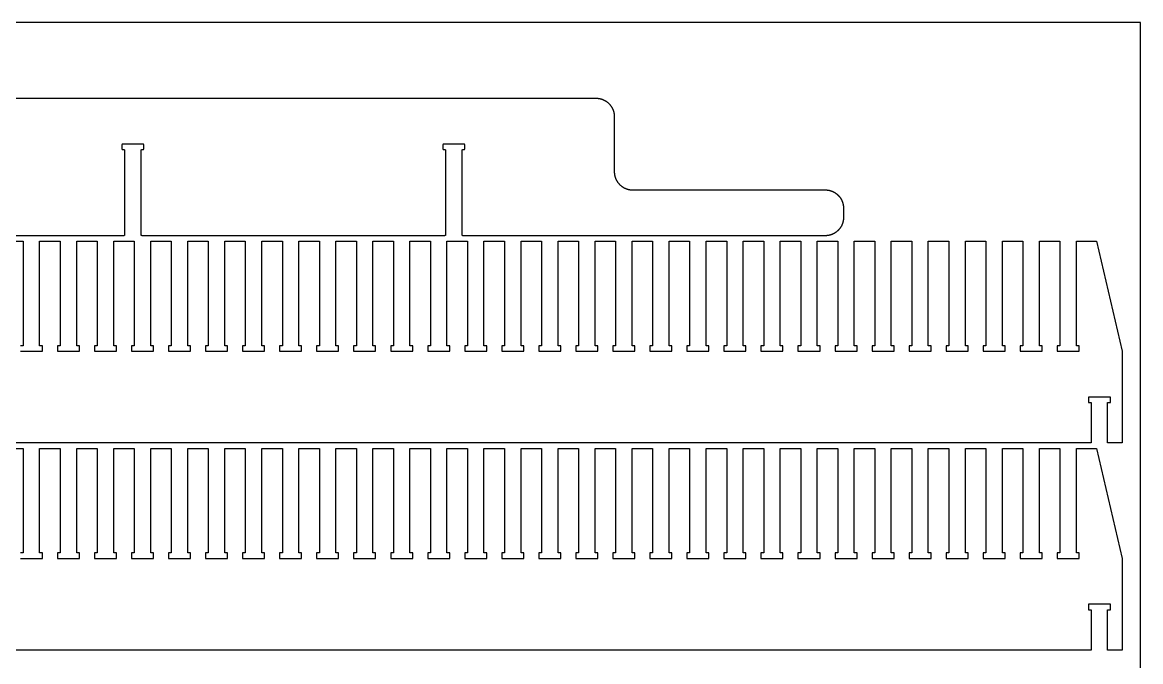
# Model space of a CAD drawing. Header units: metres. Extents: x 0 to 250, y 0 to 125.
# Drawn here: x 128.1 to 250, y 55.3 to 125 of the extents above; entities that cross this region are included whole.
import ezdxf

# ---------------------------------------------------------------- set-up
doc = ezdxf.new("R2010")
doc.units = ezdxf.units.M
doc.header["$MEASUREMENT"] = 0

msp = doc.modelspace()

# ---------------------------------------------------------------- linework, layer by layer
at = {"flags": 128}
for points in [[(0, 0), (250, 0), (250, 125), (0, 125), (0, 0)], [(124.6, 116.729948), (190.6, 116.729948), (190.622147, 116.729826), (190.644392, 116.729456), (190.666731, 116.728835), (190.68916, 116.72796), (190.711677, 116.726828), (190.734276, 116.725436), (190.756955, 116.72378), (190.779709, 116.721858), (190.802534, 116.719667), (190.825425, 116.717204), (190.848379, 116.714465), (190.871391, 116.71145), (190.894456, 116.708154), (190.91757, 116.704575), (190.940729, 116.700711), (190.963926, 116.696559), (190.987158, 116.692118), (191.01042, 116.687384), (191.033705, 116.682357), (191.05701, 116.677034), (191.080329, 116.671413), (191.103657, 116.665492), (191.126988, 116.659271), (191.150316, 116.652746), (191.173637, 116.645918), (191.196945, 116.638785), (191.220234, 116.631345), (191.243497, 116.623599), (191.266731, 116.615544), (191.289928, 116.60718), (191.313083, 116.598508), (191.336189, 116.589525), (191.359242, 116.580233), (191.382235, 116.57063), (191.405161, 116.560718), (191.428015, 116.550495), (191.450791, 116.539963), (191.473483, 116.529122), (191.496084, 116.517973), (191.518589, 116.506516), (191.540991, 116.494753), (191.563285, 116.482684), (191.585463, 116.470311), (191.60752, 116.457635), (191.629451, 116.444659), (191.651248, 116.431382), (191.672906, 116.417809), (191.69442, 116.403939), (191.715782, 116.389777), (191.736987, 116.375324), (191.758029, 116.360583), (191.778902, 116.345556), (191.799602, 116.330247), (191.820121, 116.314658), (191.840454, 116.298793), (191.860596, 116.282655), (191.880542, 116.266247), (191.900285, 116.249573), (191.919821, 116.232637), (191.939145, 116.215442), (191.958251, 116.197993), (191.977134, 116.180294), (191.99579, 116.162349), (192.014214, 116.144162), (192.0324, 116.125738), (192.050345, 116.107083), (192.068044, 116.088199), (192.085493, 116.069093), (192.102688, 116.04977), (192.119624, 116.030234), (192.136298, 116.01049), (192.152706, 115.990545), (192.168845, 115.970402), (192.18471, 115.950069), (192.200299, 115.92955), (192.215608, 115.908851), (192.230635, 115.887977), (192.245376, 115.866935), (192.259829, 115.84573), (192.273991, 115.824368), (192.28786, 115.802855), (192.301434, 115.781197), (192.31471, 115.759399), (192.327687, 115.737469), (192.340363, 115.715411), (192.352736, 115.693233), (192.364805, 115.67094), (192.376568, 115.648538), (192.388025, 115.626033), (192.399174, 115.603432), (192.410015, 115.58074), (192.420547, 115.557964), (192.430769, 115.53511), (192.440682, 115.512183), (192.450284, 115.48919), (192.459577, 115.466138), (192.468559, 115.443031), (192.477232, 115.419876), (192.485595, 115.396679), (192.49365, 115.373446), (192.501397, 115.350182), (192.508836, 115.326893), (192.51597, 115.303586), (192.522798, 115.280265), (192.529322, 115.256936), (192.535544, 115.233605), (192.541464, 115.210278), (192.547085, 115.186959), (192.552409, 115.163654), (192.557436, 115.140368), (192.562169, 115.117107), (192.566611, 115.093875), (192.570762, 115.070677), (192.574626, 115.047519), (192.578205, 115.024405), (192.581501, 115.001339), (192.584517, 114.978327), (192.587255, 114.955373), (192.589719, 114.932482), (192.59191, 114.909657), (192.593832, 114.886904), (192.595487, 114.864225), (192.59688, 114.841625), (192.598012, 114.819109), (192.598886, 114.796679), (192.599507, 114.77434), (192.599877, 114.752096), (192.6, 114.729948)], [(192.6, 114.729948), (192.6, 108.729948), (192.600123, 108.707801), (192.600493, 108.685557), (192.601114, 108.663218), (192.601988, 108.640788), (192.60312, 108.618271), (192.604513, 108.595672), (192.606168, 108.572993), (192.60809, 108.55024), (192.610281, 108.527415), (192.612745, 108.504523), (192.615483, 108.48157), (192.618499, 108.458558), (192.621795, 108.435492), (192.625374, 108.412378), (192.629238, 108.38922), (192.633389, 108.366022), (192.637831, 108.34279), (192.642564, 108.319529), (192.647591, 108.296243), (192.652915, 108.272938), (192.658536, 108.249619), (192.664456, 108.226292), (192.670678, 108.202961), (192.677202, 108.179632), (192.68403, 108.156311), (192.691164, 108.133003), (192.698603, 108.109715), (192.70635, 108.086451), (192.714405, 108.063218), (192.722768, 108.040021), (192.731441, 108.016866), (192.740423, 107.993759), (192.749716, 107.970706), (192.759318, 107.947714), (192.769231, 107.924787), (192.779453, 107.901933), (192.789985, 107.879157), (192.800826, 107.856465), (192.811975, 107.833864), (192.823432, 107.811359), (192.835195, 107.788957), (192.847264, 107.766664), (192.859637, 107.744485), (192.872313, 107.722428), (192.88529, 107.700498), (192.898566, 107.6787), (192.91214, 107.657042), (192.926009, 107.635529), (192.940171, 107.614167), (192.954624, 107.592962), (192.969365, 107.57192), (192.984392, 107.551046), (192.999701, 107.530347), (193.01529, 107.509828), (193.031155, 107.489494), (193.047294, 107.469352), (193.063702, 107.449407), (193.080376, 107.429663), (193.097312, 107.410127), (193.114507, 107.390803), (193.131956, 107.371698), (193.149655, 107.352814), (193.1676, 107.334158), (193.185786, 107.315735), (193.20421, 107.297548), (193.222866, 107.279603), (193.241749, 107.261904), (193.260855, 107.244455), (193.280179, 107.22726), (193.299715, 107.210324), (193.319458, 107.19365), (193.339404, 107.177242), (193.359546, 107.161104), (193.379879, 107.145238), (193.400398, 107.12965), (193.421098, 107.11434), (193.441971, 107.099314), (193.463013, 107.084573), (193.484218, 107.07012), (193.50558, 107.055957), (193.527094, 107.042088), (193.548752, 107.028515), (193.570549, 107.015238), (193.59248, 107.002261), (193.614537, 106.989586), (193.636715, 106.977213), (193.659009, 106.965144), (193.681411, 106.95338), (193.703916, 106.941924), (193.726517, 106.930774), (193.749209, 106.919934), (193.771985, 106.909402), (193.794839, 106.899179), (193.817765, 106.889267), (193.840758, 106.879664), (193.863811, 106.870372), (193.886917, 106.861389), (193.910072, 106.852717), (193.933269, 106.844353), (193.956503, 106.836298), (193.979766, 106.828551), (194.003055, 106.821112), (194.026363, 106.813979), (194.049684, 106.807151), (194.073012, 106.800626), (194.096343, 106.794405), (194.119671, 106.788484), (194.14299, 106.782863), (194.166295, 106.77754), (194.18958, 106.772512), (194.212842, 106.767779), (194.236074, 106.763338), (194.259271, 106.759186), (194.28243, 106.755322), (194.305544, 106.751743), (194.328609, 106.748447), (194.351621, 106.745431), (194.374575, 106.742693), (194.397466, 106.74023), (194.420291, 106.738039), (194.443045, 106.736117), (194.465724, 106.734461), (194.488323, 106.733069), (194.51084, 106.731937), (194.533269, 106.731062), (194.555608, 106.730441), (194.577853, 106.730071), (194.6, 106.729948), (215.6, 106.729948), (215.622147, 106.729826), (215.644392, 106.729456), (215.666731, 106.728835), (215.68916, 106.72796), (215.711677, 106.726828), (215.734276, 106.725436), (215.756955, 106.72378), (215.779709, 106.721858), (215.802534, 106.719667), (215.825425, 106.717204), (215.848379, 106.714465), (215.871391, 106.71145), (215.894456, 106.708154), (215.91757, 106.704575), (215.940729, 106.700711), (215.963926, 106.696559), (215.987158, 106.692118), (216.01042, 106.687384), (216.033705, 106.682357), (216.05701, 106.677034), (216.080329, 106.671413), (216.103657, 106.665492), (216.126988, 106.659271), (216.150316, 106.652746), (216.173637, 106.645918), (216.196945, 106.638785), (216.220234, 106.631345), (216.243497, 106.623599), (216.266731, 106.615544), (216.289928, 106.60718), (216.313083, 106.598508), (216.336189, 106.589525), (216.359242, 106.580233), (216.382235, 106.57063), (216.405161, 106.560718), (216.428015, 106.550495), (216.450791, 106.539963), (216.473483, 106.529122), (216.496084, 106.517973), (216.518589, 106.506516), (216.540991, 106.494753), (216.563285, 106.482684), (216.585463, 106.470311), (216.60752, 106.457635), (216.629451, 106.444659), (216.651248, 106.431382), (216.672906, 106.417809), (216.69442, 106.403939), (216.715782, 106.389777), (216.736987, 106.375324), (216.758029, 106.360583), (216.778902, 106.345556), (216.799602, 106.330247), (216.820121, 106.314658), (216.840454, 106.298793), (216.860596, 106.282655), (216.880542, 106.266247), (216.900285, 106.249573), (216.919821, 106.232637), (216.939145, 106.215442), (216.958251, 106.197993), (216.977134, 106.180294), (216.99579, 106.162349), (217.014214, 106.144162), (217.0324, 106.125738), (217.050345, 106.107083), (217.068044, 106.088199), (217.085493, 106.069093), (217.085493, 106.069093), (217.102688, 106.04977), (217.119624, 106.030234), (217.136298, 106.01049), (217.152706, 105.990545), (217.168845, 105.970402), (217.18471, 105.950069), (217.200299, 105.92955), (217.215608, 105.908851), (217.230635, 105.887977), (217.245376, 105.866935), (217.259829, 105.84573), (217.273991, 105.824368), (217.28786, 105.802855), (217.301434, 105.781197), (217.31471, 105.759399), (217.327687, 105.737469), (217.340363, 105.715411), (217.352736, 105.693233), (217.364805, 105.67094), (217.376568, 105.648538), (217.388025, 105.626033), (217.399174, 105.603432), (217.410015, 105.58074), (217.420547, 105.557964), (217.430769, 105.53511), (217.440682, 105.512183), (217.450284, 105.48919), (217.459577, 105.466138), (217.468559, 105.443031), (217.477232, 105.419876), (217.485595, 105.396679), (217.49365, 105.373446), (217.501397, 105.350182), (217.508836, 105.326893), (217.51597, 105.303586), (217.522798, 105.280265), (217.529322, 105.256936), (217.535544, 105.233605), (217.541464, 105.210278), (217.547085, 105.186959), (217.552409, 105.163654), (217.557436, 105.140368), (217.562169, 105.117107), (217.566611, 105.093875), (217.570762, 105.070677), (217.574626, 105.047519), (217.578205, 105.024405), (217.581501, 105.001339), (217.584517, 104.978327), (217.587255, 104.955373), (217.589719, 104.932482), (217.59191, 104.909657), (217.593832, 104.886904), (217.595487, 104.864225), (217.59688, 104.841625), (217.598012, 104.819109), (217.598886, 104.796679), (217.599507, 104.77434), (217.599877, 104.752096), (217.6, 104.729948), (217.6, 103.729948), (217.599877, 103.707801), (217.599507, 103.685557), (217.598886, 103.663218), (217.598012, 103.640788), (217.59688, 103.618271), (217.595487, 103.595672), (217.593832, 103.572993), (217.59191, 103.55024), (217.589719, 103.527415), (217.587255, 103.504523), (217.584517, 103.48157), (217.581501, 103.458558), (217.578205, 103.435492), (217.574626, 103.412378), (217.570762, 103.38922), (217.566611, 103.366022), (217.562169, 103.34279), (217.557436, 103.319529), (217.552409, 103.296243), (217.547085, 103.272938), (217.541464, 103.249619), (217.535544, 103.226292), (217.529322, 103.202961), (217.522798, 103.179632), (217.51597, 103.156311), (217.508836, 103.133003), (217.501397, 103.109715), (217.49365, 103.086451), (217.485595, 103.063218), (217.477232, 103.040021), (217.468559, 103.016866), (217.459577, 102.993759), (217.450284, 102.970706), (217.440682, 102.947714), (217.430769, 102.924787), (217.420547, 102.901933), (217.410015, 102.879157), (217.399174, 102.856465), (217.388025, 102.833864), (217.376568, 102.811359), (217.364805, 102.788957), (217.352736, 102.766664), (217.340363, 102.744485), (217.327687, 102.722428), (217.31471, 102.700498), (217.301434, 102.6787), (217.28786, 102.657042), (217.273991, 102.635529), (217.259829, 102.614167), (217.245376, 102.592962), (217.230635, 102.57192), (217.215608, 102.551046), (217.200299, 102.530347), (217.18471, 102.509828), (217.168845, 102.489494), (217.152706, 102.469352), (217.136298, 102.449407), (217.119624, 102.429663), (217.102688, 102.410127), (217.085493, 102.390803), (217.068044, 102.371698), (217.050345, 102.352814), (217.0324, 102.334158), (217.014214, 102.315735), (216.99579, 102.297548), (216.977134, 102.279603), (216.958251, 102.261904), (216.939145, 102.244455), (216.919821, 102.22726), (216.900285, 102.210324), (216.880542, 102.19365), (216.860596, 102.177242), (216.840454, 102.161104), (216.820121, 102.145238), (216.799602, 102.12965), (216.778902, 102.11434), (216.758029, 102.099314), (216.736987, 102.084573), (216.715782, 102.07012), (216.69442, 102.055957), (216.672906, 102.042088), (216.651248, 102.028515), (216.629451, 102.015238), (216.60752, 102.002261), (216.585463, 101.989586), (216.563285, 101.977213), (216.540991, 101.965144), (216.518589, 101.95338), (216.496084, 101.941924), (216.473483, 101.930774), (216.450791, 101.919934), (216.428015, 101.909402), (216.405161, 101.899179), (216.382235, 101.889267), (216.359242, 101.879664), (216.336189, 101.870372), (216.313083, 101.861389), (216.289928, 101.852717), (216.266731, 101.844353), (216.243497, 101.836298), (216.220234, 101.828551), (216.196945, 101.821112), (216.173637, 101.813979), (216.150316, 101.807151), (216.126988, 101.800626), (216.103657, 101.794405), (216.080329, 101.788484), (216.05701, 101.782863), (216.033705, 101.77754), (216.01042, 101.772512), (215.987158, 101.767779), (215.963926, 101.763338), (215.940729, 101.759186), (215.91757, 101.755322), (215.894456, 101.751743), (215.871391, 101.748447), (215.848379, 101.745431), (215.825425, 101.742693), (215.802534, 101.74023), (215.779709, 101.738039), (215.756955, 101.736117), (215.734276, 101.734461), (215.711677, 101.733069), (215.68916, 101.731937), (215.666731, 101.731062), (215.644392, 101.730441), (215.622147, 101.730071), (215.6, 101.729948), (176.1, 101.729948), (176.095542, 101.730048), (176.091015, 101.730353), (176.08643, 101.730873), (176.081804, 101.731618), (176.077149, 101.732594), (176.072484, 101.733809), (176.067825, 101.735266), (176.063191, 101.73697), (176.063191, 101.73697), (176.058599, 101.738921), (176.054071, 101.74112), (176.049624, 101.743564), (176.045279, 101.746249), (176.041055, 101.749168), (176.03697, 101.752313), (176.033043, 101.755674), (176.029289, 101.759238), (176.025725, 101.762991), (176.022365, 101.766919), (176.01922, 101.771003), (176.0163, 101.775227), (176.013616, 101.779572), (176.011172, 101.784019), (176.008973, 101.788548), (176.007021, 101.793139), (176.005317, 101.797774), (176.00386, 101.802433), (176.002646, 101.807098), (176.001669, 101.811752), (176.000925, 101.816379), (176.000405, 101.820963), (176.000099, 101.82549), (176, 101.829948), (176, 111.029948), (176.000099, 111.034406), (176.000405, 111.038934), (176.000925, 111.043518), (176.001669, 111.048145), (176.002646, 111.052799), (176.00386, 111.057464), (176.005317, 111.062123), (176.007021, 111.066758), (176.008973, 111.071349), (176.011172, 111.075878), (176.013616, 111.080324), (176.0163, 111.084669), (176.01922, 111.088894), (176.022365, 111.092978), (176.025725, 111.096906), (176.029289, 111.100659), (176.033043, 111.104223), (176.03697, 111.107584), (176.041055, 111.110729), (176.045279, 111.113648), (176.049624, 111.116333), (176.054071, 111.118777), (176.058599, 111.120976), (176.063191, 111.122927), (176.067825, 111.124631), (176.072484, 111.126088), (176.077149, 111.127303), (176.081804, 111.128279), (176.08643, 111.129023), (176.091015, 111.129544), (176.095542, 111.129849), (176.1, 111.129948), (176.2, 111.129948), (176.204458, 111.130048), (176.208985, 111.130353), (176.21357, 111.130873), (176.218196, 111.131618), (176.222851, 111.132594), (176.227516, 111.133809), (176.232175, 111.135266), (176.236809, 111.13697), (176.241401, 111.138921), (176.245929, 111.14112), (176.250376, 111.143564), (176.254721, 111.146249), (176.258945, 111.149168), (176.26303, 111.152313), (176.266957, 111.155674), (176.270711, 111.159238), (176.274275, 111.162991), (176.277635, 111.166919), (176.28078, 111.171003), (176.2837, 111.175227), (176.286384, 111.179572), (176.288828, 111.184019), (176.291027, 111.188548), (176.292979, 111.193139), (176.294683, 111.197774), (176.29614, 111.202433), (176.297354, 111.207098), (176.298331, 111.211752), (176.299075, 111.216379), (176.299595, 111.220963), (176.299901, 111.22549), (176.3, 111.229948), (176.3, 111.629948), (176.299901, 111.634406), (176.299595, 111.638934), (176.299075, 111.643518), (176.298331, 111.648145), (176.297354, 111.652799), (176.29614, 111.657464), (176.294683, 111.662123), (176.292979, 111.666758), (176.291027, 111.671349), (176.288828, 111.675878), (176.286384, 111.680324), (176.2837, 111.684669), (176.28078, 111.688894), (176.277635, 111.692978), (176.274275, 111.696906), (176.270711, 111.700659), (176.266957, 111.704223), (176.26303, 111.707584), (176.258945, 111.710729), (176.254721, 111.713648), (176.250376, 111.716333), (176.245929, 111.718777), (176.241401, 111.720976), (176.236809, 111.722927), (176.232175, 111.724631), (176.227516, 111.726088), (176.222851, 111.727303), (176.218196, 111.728279), (176.21357, 111.729023), (176.208985, 111.729544), (176.204458, 111.729849), (176.2, 111.729948), (174, 111.729948), (173.995542, 111.729849), (173.991015, 111.729544), (173.98643, 111.729023), (173.981804, 111.728279), (173.977149, 111.727303), (173.972484, 111.726088), (173.967825, 111.724631), (173.963191, 111.722927), (173.958599, 111.720976), (173.954071, 111.718777), (173.949624, 111.716333), (173.945279, 111.713648), (173.941055, 111.710729), (173.93697, 111.707584), (173.933043, 111.704223), (173.929289, 111.700659), (173.925725, 111.696906), (173.922365, 111.692978), (173.91922, 111.688894), (173.9163, 111.684669), (173.913616, 111.680324), (173.911172, 111.675878), (173.908973, 111.671349), (173.907021, 111.666758), (173.905317, 111.662123), (173.90386, 111.657464), (173.902646, 111.652799), (173.901669, 111.648145), (173.900925, 111.643518), (173.900405, 111.638934), (173.900099, 111.634406), (173.9, 111.629948), (173.9, 111.229948), (173.900099, 111.22549), (173.900405, 111.220963), (173.900925, 111.216379), (173.901669, 111.211752), (173.902646, 111.207098), (173.90386, 111.202433), (173.905317, 111.197774), (173.907021, 111.193139), (173.908973, 111.188548), (173.911172, 111.184019), (173.913616, 111.179572), (173.9163, 111.175227), (173.91922, 111.171003), (173.922365, 111.166919), (173.925725, 111.162991), (173.929289, 111.159238), (173.933043, 111.155674), (173.93697, 111.152313), (173.941055, 111.149168), (173.945279, 111.146249), (173.949624, 111.143564), (173.954071, 111.14112), (173.958599, 111.138921), (173.963191, 111.13697), (173.967825, 111.135266), (173.972484, 111.133809), (173.977149, 111.132594), (173.981804, 111.131618), (173.98643, 111.130873), (173.991015, 111.130353), (173.995542, 111.130048), (174, 111.129948), (174.1, 111.129948), (174.104458, 111.129849), (174.108985, 111.129544), (174.11357, 111.129023), (174.118196, 111.128279), (174.122851, 111.127303), (174.127516, 111.126088), (174.132175, 111.124631), (174.136809, 111.122927), (174.136809, 111.122927), (174.141401, 111.120976), (174.145929, 111.118777), (174.150376, 111.116333), (174.154721, 111.113648), (174.158945, 111.110729), (174.16303, 111.107584), (174.166957, 111.104223), (174.170711, 111.100659), (174.174275, 111.096906), (174.177635, 111.092978), (174.18078, 111.088894), (174.1837, 111.084669), (174.186384, 111.080324), (174.188828, 111.075878), (174.191027, 111.071349), (174.192979, 111.066758), (174.194683, 111.062123), (174.19614, 111.057464), (174.197354, 111.052799), (174.198331, 111.048145), (174.199075, 111.043518), (174.199595, 111.038934), (174.199901, 111.034406), (174.2, 111.029948), (174.2, 101.829948), (174.199901, 101.82549), (174.199595, 101.820963), (174.199075, 101.816379), (174.198331, 101.811752), (174.197354, 101.807098), (174.19614, 101.802433), (174.194683, 101.797774), (174.192979, 101.793139), (174.191027, 101.788548), (174.188828, 101.784019), (174.186384, 101.779572), (174.1837, 101.775227), (174.18078, 101.771003), (174.177635, 101.766919), (174.174275, 101.762991), (174.170711, 101.759238), (174.166957, 101.755674), (174.16303, 101.752313), (174.158945, 101.749168), (174.154721, 101.746249), (174.150376, 101.743564), (174.145929, 101.74112), (174.141401, 101.738921), (174.136809, 101.73697), (174.132175, 101.735266), (174.127516, 101.733809), (174.122851, 101.732594), (174.118196, 101.731618), (174.11357, 101.730873), (174.108985, 101.730353), (174.104458, 101.730048), (174.1, 101.729948), (141.1, 101.729948), (141.095542, 101.730048), (141.091015, 101.730353), (141.08643, 101.730873), (141.081804, 101.731618), (141.077149, 101.732594), (141.072484, 101.733809), (141.067825, 101.735266), (141.063191, 101.73697), (141.058599, 101.738921), (141.054071, 101.74112), (141.049624, 101.743564), (141.045279, 101.746249), (141.041055, 101.749168), (141.03697, 101.752313), (141.033043, 101.755674), (141.029289, 101.759238), (141.025725, 101.762991), (141.022365, 101.766919), (141.01922, 101.771003), (141.0163, 101.775227), (141.013616, 101.779572), (141.011172, 101.784019), (141.008973, 101.788548), (141.007021, 101.793139), (141.005317, 101.797774), (141.00386, 101.802433), (141.002646, 101.807098), (141.001669, 101.811752), (141.000925, 101.816379), (141.000405, 101.820963), (141.000099, 101.82549), (141, 101.829948), (141, 111.029948), (141.000099, 111.034406), (141.000405, 111.038934), (141.000925, 111.043518), (141.001669, 111.048145), (141.002646, 111.052799), (141.00386, 111.057464), (141.005317, 111.062123), (141.007021, 111.066758), (141.008973, 111.071349), (141.011172, 111.075878), (141.013616, 111.080324), (141.0163, 111.084669), (141.01922, 111.088894), (141.022365, 111.092978), (141.025725, 111.096906), (141.029289, 111.100659), (141.033043, 111.104223), (141.03697, 111.107584), (141.041055, 111.110729), (141.045279, 111.113648), (141.049624, 111.116333), (141.054071, 111.118777), (141.058599, 111.120976), (141.063191, 111.122927), (141.067825, 111.124631), (141.072484, 111.126088), (141.077149, 111.127303), (141.081804, 111.128279), (141.08643, 111.129023), (141.091015, 111.129544), (141.095542, 111.129849), (141.1, 111.129948), (141.2, 111.129948), (141.204458, 111.130048), (141.208985, 111.130353), (141.21357, 111.130873), (141.218196, 111.131618), (141.222851, 111.132594), (141.227516, 111.133809), (141.232175, 111.135266), (141.236809, 111.13697), (141.241401, 111.138921), (141.245929, 111.14112), (141.250376, 111.143564), (141.254721, 111.146249), (141.258945, 111.149168), (141.26303, 111.152313), (141.266957, 111.155674), (141.270711, 111.159238), (141.274275, 111.162991), (141.277635, 111.166919), (141.28078, 111.171003), (141.2837, 111.175227), (141.286384, 111.179572), (141.288828, 111.184019), (141.291027, 111.188548), (141.292979, 111.193139), (141.294683, 111.197774), (141.29614, 111.202433), (141.297354, 111.207098), (141.298331, 111.211752), (141.299075, 111.216379), (141.299595, 111.220963), (141.299901, 111.22549), (141.3, 111.229948), (141.3, 111.629948), (141.299901, 111.634406), (141.299595, 111.638934), (141.299075, 111.643518), (141.298331, 111.648145), (141.297354, 111.652799), (141.29614, 111.657464), (141.294683, 111.662123), (141.292979, 111.666758), (141.291027, 111.671349), (141.288828, 111.675878), (141.286384, 111.680324), (141.2837, 111.684669), (141.28078, 111.688894), (141.277635, 111.692978), (141.274275, 111.696906), (141.270711, 111.700659), (141.266957, 111.704223), (141.26303, 111.707584), (141.258945, 111.710729), (141.254721, 111.713648), (141.250376, 111.716333), (141.245929, 111.718777), (141.241401, 111.720976), (141.236809, 111.722927), (141.232175, 111.724631), (141.227516, 111.726088), (141.222851, 111.727303), (141.218196, 111.728279), (141.21357, 111.729023), (141.208985, 111.729544), (141.204458, 111.729849), (141.2, 111.729948), (139, 111.729948), (138.995542, 111.729849), (138.991015, 111.729544), (138.98643, 111.729023), (138.981804, 111.728279), (138.977149, 111.727303), (138.972484, 111.726088), (138.967825, 111.724631), (138.963191, 111.722927), (138.963191, 111.722927), (138.958599, 111.720976), (138.954071, 111.718777), (138.949624, 111.716333), (138.945279, 111.713648), (138.941055, 111.710729), (138.93697, 111.707584), (138.933043, 111.704223), (138.929289, 111.700659), (138.925725, 111.696906), (138.922365, 111.692978), (138.91922, 111.688894), (138.9163, 111.684669), (138.913616, 111.680324), (138.911172, 111.675878), (138.908973, 111.671349), (138.907021, 111.666758), (138.905317, 111.662123), (138.90386, 111.657464), (138.902646, 111.652799), (138.901669, 111.648145), (138.900925, 111.643518), (138.900405, 111.638934), (138.900099, 111.634406), (138.9, 111.629948), (138.9, 111.229948), (138.900099, 111.22549), (138.900405, 111.220963), (138.900925, 111.216379), (138.901669, 111.211752), (138.902646, 111.207098), (138.90386, 111.202433), (138.905317, 111.197774), (138.907021, 111.193139), (138.908973, 111.188548), (138.911172, 111.184019), (138.913616, 111.179572), (138.9163, 111.175227), (138.91922, 111.171003), (138.922365, 111.166919), (138.925725, 111.162991), (138.929289, 111.159238), (138.933043, 111.155674), (138.93697, 111.152313), (138.941055, 111.149168), (138.945279, 111.146249), (138.949624, 111.143564), (138.954071, 111.14112), (138.958599, 111.138921), (138.963191, 111.13697), (138.967825, 111.135266), (138.972484, 111.133809), (138.977149, 111.132594), (138.981804, 111.131618), (138.98643, 111.130873), (138.991015, 111.130353), (138.995542, 111.130048), (139, 111.129948), (139.1, 111.129948), (139.104458, 111.129849), (139.108985, 111.129544), (139.11357, 111.129023), (139.118196, 111.128279), (139.122851, 111.127303), (139.127516, 111.126088), (139.132175, 111.124631), (139.136809, 111.122927), (139.141401, 111.120976), (139.145929, 111.118777), (139.150376, 111.116333), (139.154721, 111.113648), (139.158945, 111.110729), (139.16303, 111.107584), (139.166957, 111.104223), (139.170711, 111.100659), (139.174275, 111.096906), (139.177635, 111.092978), (139.18078, 111.088894), (139.1837, 111.084669), (139.186384, 111.080324), (139.188828, 111.075878), (139.191027, 111.071349), (139.192979, 111.066758), (139.194683, 111.062123), (139.19614, 111.057464), (139.197354, 111.052799), (139.198331, 111.048145), (139.199075, 111.043518), (139.199595, 111.038934), (139.199901, 111.034406), (139.2, 111.029948), (139.2, 101.829948), (139.199901, 101.82549), (139.199595, 101.820963), (139.199075, 101.816379), (139.198331, 101.811752), (139.197354, 101.807098), (139.19614, 101.802433), (139.194683, 101.797774), (139.192979, 101.793139), (139.191027, 101.788548), (139.188828, 101.784019), (139.186384, 101.779572), (139.1837, 101.775227), (139.18078, 101.771003), (139.177635, 101.766919), (139.174275, 101.762991), (139.170711, 101.759238), (139.166957, 101.755674), (139.16303, 101.752313), (139.158945, 101.749168), (139.154721, 101.746249), (139.150376, 101.743564), (139.145929, 101.74112), (139.141401, 101.738921), (139.136809, 101.73697), (139.132175, 101.735266), (139.127516, 101.733809), (139.122851, 101.732594), (139.118196, 101.731618), (139.11357, 101.730873), (139.108985, 101.730353), (139.104458, 101.730048), (139.1, 101.729948), (99.6, 101.729948)], [(127.837931, 89.129948), (130.237931, 89.129948), (130.237931, 89.729948), (129.937931, 89.729948), (129.937931, 101.129948), (132.175862, 101.129948), (132.175862, 89.729948), (131.875862, 89.729948), (131.875862, 89.129948), (134.275862, 89.129948), (134.275862, 89.729948), (133.975862, 89.729948), (133.975862, 101.129948), (136.213793, 101.129948), (136.213793, 89.729948), (135.913793, 89.729948), (135.913793, 89.129948), (138.313793, 89.129948), (138.313793, 89.729948), (138.013793, 89.729948), (138.013793, 101.129948), (140.251724, 101.129948), (140.251724, 89.729948), (139.951724, 89.729948), (139.951724, 89.129948), (142.351724, 89.129948), (142.351724, 89.729948), (142.051724, 89.729948), (142.051724, 101.129948), (144.289655, 101.129948), (144.289655, 89.729948), (143.989655, 89.729948), (143.989655, 89.129948), (146.389655, 89.129948), (146.389655, 89.729948), (146.089655, 89.729948), (146.089655, 101.129948), (148.327586, 101.129948), (148.327586, 89.729948), (148.027586, 89.729948), (148.027586, 89.129948), (150.427586, 89.129948), (150.427586, 89.729948), (150.127586, 89.729948), (150.127586, 101.129948), (152.365517, 101.129948), (152.365517, 89.729948), (152.065517, 89.729948), (152.065517, 89.129948), (154.465517, 89.129948), (154.465517, 89.729948), (154.165517, 89.729948), (154.165517, 101.129948), (156.403448, 101.129948), (156.403448, 89.729948), (156.103448, 89.729948), (156.103448, 89.129948), (158.503448, 89.129948), (158.503448, 89.729948), (158.203448, 89.729948), (158.203448, 101.129948), (160.441379, 101.129948), (160.441379, 89.729948), (160.141379, 89.729948), (160.141379, 89.129948), (162.541379, 89.129948), (162.541379, 89.729948), (162.241379, 89.729948), (162.241379, 101.129948), (164.47931, 101.129948), (164.47931, 89.729948), (164.17931, 89.729948), (164.17931, 89.129948), (166.57931, 89.129948), (166.57931, 89.729948), (166.27931, 89.729948), (166.27931, 101.129948), (168.517241, 101.129948), (168.517241, 89.729948), (168.217241, 89.729948), (168.217241, 89.129948), (170.617241, 89.129948), (170.617241, 89.729948), (170.317241, 89.729948), (170.317241, 101.129948), (172.555172, 101.129948), (172.555172, 89.729948), (172.255172, 89.729948), (172.255172, 89.129948), (174.655172, 89.129948), (174.655172, 89.729948), (174.355172, 89.729948), (174.355172, 101.129948), (176.593103, 101.129948), (176.593103, 89.729948), (176.293103, 89.729948), (176.293103, 89.129948), (178.693103, 89.129948), (178.693103, 89.729948), (178.393103, 89.729948), (178.393103, 101.129948), (180.631034, 101.129948), (180.631034, 89.729948), (180.331034, 89.729948), (180.331034, 89.129948), (182.731034, 89.129948), (182.731034, 89.729948), (182.431034, 89.729948), (182.431034, 101.129948), (184.668966, 101.129948), (184.668966, 89.729948), (184.368966, 89.729948), (184.368966, 89.129948), (186.768966, 89.129948), (186.768966, 89.729948), (186.468966, 89.729948), (186.468966, 101.129948), (188.706897, 101.129948), (188.706897, 89.729948), (188.406897, 89.729948), (188.406897, 89.129948), (190.806897, 89.129948), (190.806897, 89.729948), (190.506897, 89.729948), (190.506897, 101.129948), (192.744828, 101.129948), (192.744828, 89.729948), (192.444828, 89.729948), (192.444828, 89.129948), (194.844828, 89.129948), (194.844828, 89.729948), (194.544828, 89.729948), (194.544828, 101.129948), (196.782759, 101.129948), (196.782759, 89.729948), (196.482759, 89.729948), (196.482759, 89.129948), (198.882759, 89.129948), (198.882759, 89.729948), (198.582759, 89.729948), (198.582759, 101.129948), (200.82069, 101.129948), (200.82069, 89.729948), (200.52069, 89.729948), (200.52069, 89.129948), (202.92069, 89.129948), (202.92069, 89.729948), (202.62069, 89.729948), (202.62069, 101.129948), (204.858621, 101.129948), (204.858621, 89.729948), (204.858621, 89.729948), (204.558621, 89.729948), (204.558621, 89.129948), (206.958621, 89.129948), (206.958621, 89.729948), (206.658621, 89.729948), (206.658621, 101.129948), (208.896552, 101.129948), (208.896552, 89.729948), (208.596552, 89.729948), (208.596552, 89.129948), (210.996552, 89.129948), (210.996552, 89.729948), (210.696552, 89.729948), (210.696552, 101.129948), (212.934483, 101.129948), (212.934483, 89.729948), (212.634483, 89.729948), (212.634483, 89.129948), (215.034483, 89.129948), (215.034483, 89.729948), (214.734483, 89.729948), (214.734483, 101.129948), (216.972414, 101.129948), (216.972414, 89.729948), (216.672414, 89.729948), (216.672414, 89.129948), (219.072414, 89.129948), (219.072414, 89.729948), (218.772414, 89.729948), (218.772414, 101.129948), (221.010345, 101.129948), (221.010345, 89.729948), (220.710345, 89.729948), (220.710345, 89.129948), (223.110345, 89.129948), (223.110345, 89.729948), (222.810345, 89.729948), (222.810345, 101.129948), (225.048276, 101.129948), (225.048276, 89.729948), (224.748276, 89.729948), (224.748276, 89.129948), (227.148276, 89.129948), (227.148276, 89.729948), (226.848276, 89.729948), (226.848276, 101.129948), (229.086207, 101.129948), (229.086207, 89.729948), (228.786207, 89.729948), (228.786207, 89.129948), (231.186207, 89.129948), (231.186207, 89.729948), (230.886207, 89.729948), (230.886207, 101.129948), (233.124138, 101.129948), (233.124138, 89.729948), (232.824138, 89.729948), (232.824138, 89.129948), (235.224138, 89.129948), (235.224138, 89.729948), (234.924138, 89.729948), (234.924138, 101.129948), (237.162069, 101.129948), (237.162069, 89.729948), (236.862069, 89.729948), (236.862069, 89.129948), (239.262069, 89.129948), (239.262069, 89.729948), (238.962069, 89.729948), (238.962069, 101.129948), (241.2, 101.129948), (241.2, 89.729948), (240.9, 89.729948), (240.9, 89.129948), (243.3, 89.129948), (243.3, 89.729948), (243, 89.729948), (243, 101.129948), (245.2, 101.129948), (248, 89.129948), (248, 79.129948), (246.4, 79.129948), (246.4, 83.529948), (246.7, 83.529948), (246.7, 84.129948), (244.3, 84.129948), (244.3, 83.529948), (244.6, 83.529948), (244.6, 79.129948), (123.9, 79.129948)], [(125.9, 101.129948), (128.137931, 101.129948), (128.137931, 89.729948), (127.837931, 89.729948)], [(127.837931, 66.529948), (130.237931, 66.529948), (130.237931, 67.129948), (129.937931, 67.129948), (129.937931, 78.529948), (132.175862, 78.529948), (132.175862, 67.129948), (131.875862, 67.129948), (131.875862, 66.529948), (134.275862, 66.529948), (134.275862, 67.129948), (133.975862, 67.129948), (133.975862, 78.529948), (136.213793, 78.529948), (136.213793, 67.129948), (135.913793, 67.129948), (135.913793, 66.529948), (138.313793, 66.529948), (138.313793, 67.129948), (138.013793, 67.129948), (138.013793, 78.529948), (140.251724, 78.529948), (140.251724, 67.129948), (139.951724, 67.129948), (139.951724, 66.529948), (142.351724, 66.529948), (142.351724, 67.129948), (142.051724, 67.129948), (142.051724, 78.529948), (144.289655, 78.529948), (144.289655, 67.129948), (143.989655, 67.129948), (143.989655, 66.529948), (146.389655, 66.529948), (146.389655, 67.129948), (146.089655, 67.129948), (146.089655, 78.529948), (148.327586, 78.529948), (148.327586, 67.129948), (148.027586, 67.129948), (148.027586, 66.529948), (150.427586, 66.529948), (150.427586, 67.129948), (150.127586, 67.129948), (150.127586, 78.529948), (152.365517, 78.529948), (152.365517, 67.129948), (152.065517, 67.129948), (152.065517, 66.529948), (154.465517, 66.529948), (154.465517, 67.129948), (154.165517, 67.129948), (154.165517, 78.529948), (156.403448, 78.529948), (156.403448, 67.129948), (156.103448, 67.129948), (156.103448, 66.529948), (158.503448, 66.529948), (158.503448, 67.129948), (158.203448, 67.129948), (158.203448, 78.529948), (160.441379, 78.529948), (160.441379, 67.129948), (160.141379, 67.129948), (160.141379, 66.529948), (162.541379, 66.529948), (162.541379, 67.129948), (162.241379, 67.129948), (162.241379, 78.529948), (164.47931, 78.529948), (164.47931, 67.129948), (164.17931, 67.129948), (164.17931, 66.529948), (166.57931, 66.529948), (166.57931, 67.129948), (166.27931, 67.129948), (166.27931, 78.529948), (168.517241, 78.529948), (168.517241, 67.129948), (168.217241, 67.129948), (168.217241, 66.529948), (170.617241, 66.529948), (170.617241, 67.129948), (170.317241, 67.129948), (170.317241, 78.529948), (172.555172, 78.529948), (172.555172, 67.129948), (172.255172, 67.129948), (172.255172, 66.529948), (174.655172, 66.529948), (174.655172, 67.129948), (174.355172, 67.129948), (174.355172, 78.529948), (176.593103, 78.529948), (176.593103, 67.129948), (176.293103, 67.129948), (176.293103, 66.529948), (178.693103, 66.529948), (178.693103, 67.129948), (178.393103, 67.129948), (178.393103, 78.529948), (180.631034, 78.529948), (180.631034, 67.129948), (180.331034, 67.129948), (180.331034, 66.529948), (182.731034, 66.529948), (182.731034, 67.129948), (182.431034, 67.129948), (182.431034, 78.529948), (184.668966, 78.529948), (184.668966, 67.129948), (184.368966, 67.129948), (184.368966, 66.529948), (186.768966, 66.529948), (186.768966, 67.129948), (186.468966, 67.129948), (186.468966, 78.529948), (188.706897, 78.529948), (188.706897, 67.129948), (188.406897, 67.129948), (188.406897, 66.529948), (190.806897, 66.529948), (190.806897, 67.129948), (190.506897, 67.129948), (190.506897, 78.529948), (192.744828, 78.529948), (192.744828, 67.129948), (192.444828, 67.129948), (192.444828, 66.529948), (194.844828, 66.529948), (194.844828, 67.129948), (194.544828, 67.129948), (194.544828, 78.529948), (196.782759, 78.529948), (196.782759, 67.129948), (196.482759, 67.129948), (196.482759, 66.529948), (198.882759, 66.529948), (198.882759, 67.129948), (198.582759, 67.129948), (198.582759, 78.529948), (200.82069, 78.529948), (200.82069, 67.129948), (200.52069, 67.129948), (200.52069, 66.529948), (202.92069, 66.529948), (202.92069, 67.129948), (202.62069, 67.129948), (202.62069, 78.529948), (204.858621, 78.529948), (204.858621, 67.129948), (204.858621, 67.129948), (204.558621, 67.129948), (204.558621, 66.529948), (206.958621, 66.529948), (206.958621, 67.129948), (206.658621, 67.129948), (206.658621, 78.529948), (208.896552, 78.529948), (208.896552, 67.129948), (208.596552, 67.129948), (208.596552, 66.529948), (210.996552, 66.529948), (210.996552, 67.129948), (210.696552, 67.129948), (210.696552, 78.529948), (212.934483, 78.529948), (212.934483, 67.129948), (212.634483, 67.129948), (212.634483, 66.529948), (215.034483, 66.529948), (215.034483, 67.129948), (214.734483, 67.129948), (214.734483, 78.529948), (216.972414, 78.529948), (216.972414, 67.129948), (216.672414, 67.129948), (216.672414, 66.529948), (219.072414, 66.529948), (219.072414, 67.129948), (218.772414, 67.129948), (218.772414, 78.529948), (221.010345, 78.529948), (221.010345, 67.129948), (220.710345, 67.129948), (220.710345, 66.529948), (223.110345, 66.529948), (223.110345, 67.129948), (222.810345, 67.129948), (222.810345, 78.529948), (225.048276, 78.529948), (225.048276, 67.129948), (224.748276, 67.129948), (224.748276, 66.529948), (227.148276, 66.529948), (227.148276, 67.129948), (226.848276, 67.129948), (226.848276, 78.529948), (229.086207, 78.529948), (229.086207, 67.129948), (228.786207, 67.129948), (228.786207, 66.529948), (231.186207, 66.529948), (231.186207, 67.129948), (230.886207, 67.129948), (230.886207, 78.529948), (233.124138, 78.529948), (233.124138, 67.129948), (232.824138, 67.129948), (232.824138, 66.529948), (235.224138, 66.529948), (235.224138, 67.129948), (234.924138, 67.129948), (234.924138, 78.529948), (237.162069, 78.529948), (237.162069, 67.129948), (236.862069, 67.129948), (236.862069, 66.529948), (239.262069, 66.529948), (239.262069, 67.129948), (238.962069, 67.129948), (238.962069, 78.529948), (241.2, 78.529948), (241.2, 67.129948), (240.9, 67.129948), (240.9, 66.529948), (243.3, 66.529948), (243.3, 67.129948), (243, 67.129948), (243, 78.529948), (245.2, 78.529948), (248, 66.529948), (248, 56.529948), (246.4, 56.529948), (246.4, 60.929948), (246.7, 60.929948), (246.7, 61.529948), (244.3, 61.529948), (244.3, 60.929948), (244.6, 60.929948), (244.6, 56.529948), (123.9, 56.529948)], [(125.9, 78.529948), (128.137931, 78.529948), (128.137931, 67.129948), (127.837931, 67.129948)]]:
    msp.add_lwpolyline(points, dxfattribs=at)

doc.saveas('drawing.dxf')
